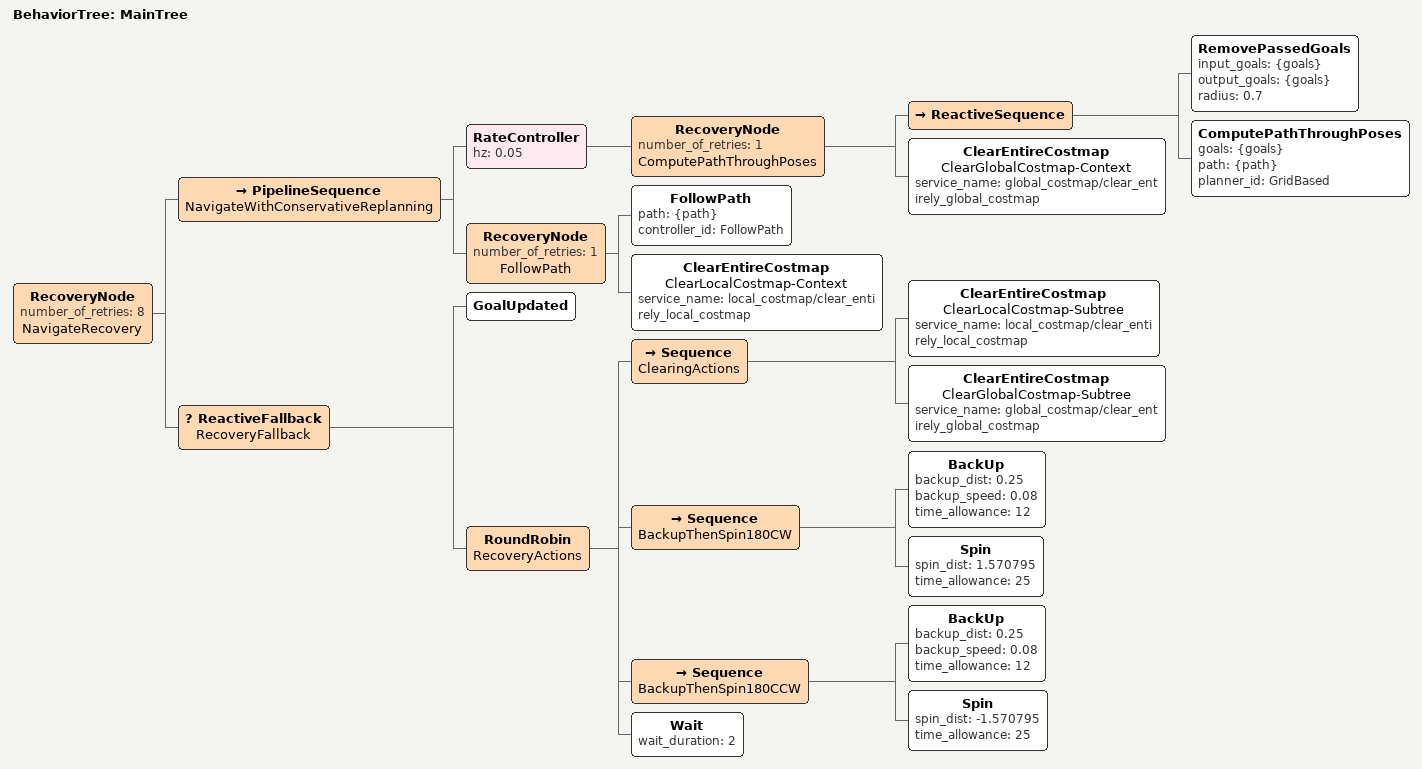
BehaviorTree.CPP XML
<!--
  Recovery tuned for near-wall stuck:
  keep the current path stable; only replan slowly or after recovery clears costmaps.
  Recovery backs up first, then spins 180 degrees.
-->
<root main_tree_to_execute="MainTree">
  <BehaviorTree ID="MainTree">
    <RecoveryNode number_of_retries="8" name="NavigateRecovery">
      <PipelineSequence name="NavigateWithConservativeReplanning">
        <RateController hz="0.05">
          <RecoveryNode number_of_retries="1" name="ComputePathThroughPoses">
            <ReactiveSequence>
              <RemovePassedGoals input_goals="{goals}" output_goals="{goals}" radius="0.7"/>
              <ComputePathThroughPoses goals="{goals}" path="{path}" planner_id="GridBased"/>
            </ReactiveSequence>
            <ClearEntireCostmap name="ClearGlobalCostmap-Context" service_name="global_costmap/clear_entirely_global_costmap"/>
          </RecoveryNode>
        </RateController>
        <RecoveryNode number_of_retries="1" name="FollowPath">
          <FollowPath path="{path}" controller_id="FollowPath"/>
          <ClearEntireCostmap name="ClearLocalCostmap-Context" service_name="local_costmap/clear_entirely_local_costmap"/>
        </RecoveryNode>
      </PipelineSequence>
      <ReactiveFallback name="RecoveryFallback">
        <GoalUpdated/>
        <RoundRobin name="RecoveryActions">
          <Sequence name="ClearingActions">
            <ClearEntireCostmap name="ClearLocalCostmap-Subtree" service_name="local_costmap/clear_entirely_local_costmap"/>
            <ClearEntireCostmap name="ClearGlobalCostmap-Subtree" service_name="global_costmap/clear_entirely_global_costmap"/>
          </Sequence>
          <Sequence name="BackupThenSpin180CW">
            <BackUp backup_dist="0.25" backup_speed="0.08" time_allowance="12"/>
            <Spin spin_dist="1.570795" time_allowance="25"/>
          </Sequence>
          <Sequence name="BackupThenSpin180CCW">
            <BackUp backup_dist="0.25" backup_speed="0.08" time_allowance="12"/>
            <Spin spin_dist="-1.570795" time_allowance="25"/>
          </Sequence>
          <Wait wait_duration="2"/>
        </RoundRobin>
      </ReactiveFallback>
    </RecoveryNode>
  </BehaviorTree>
</root>
